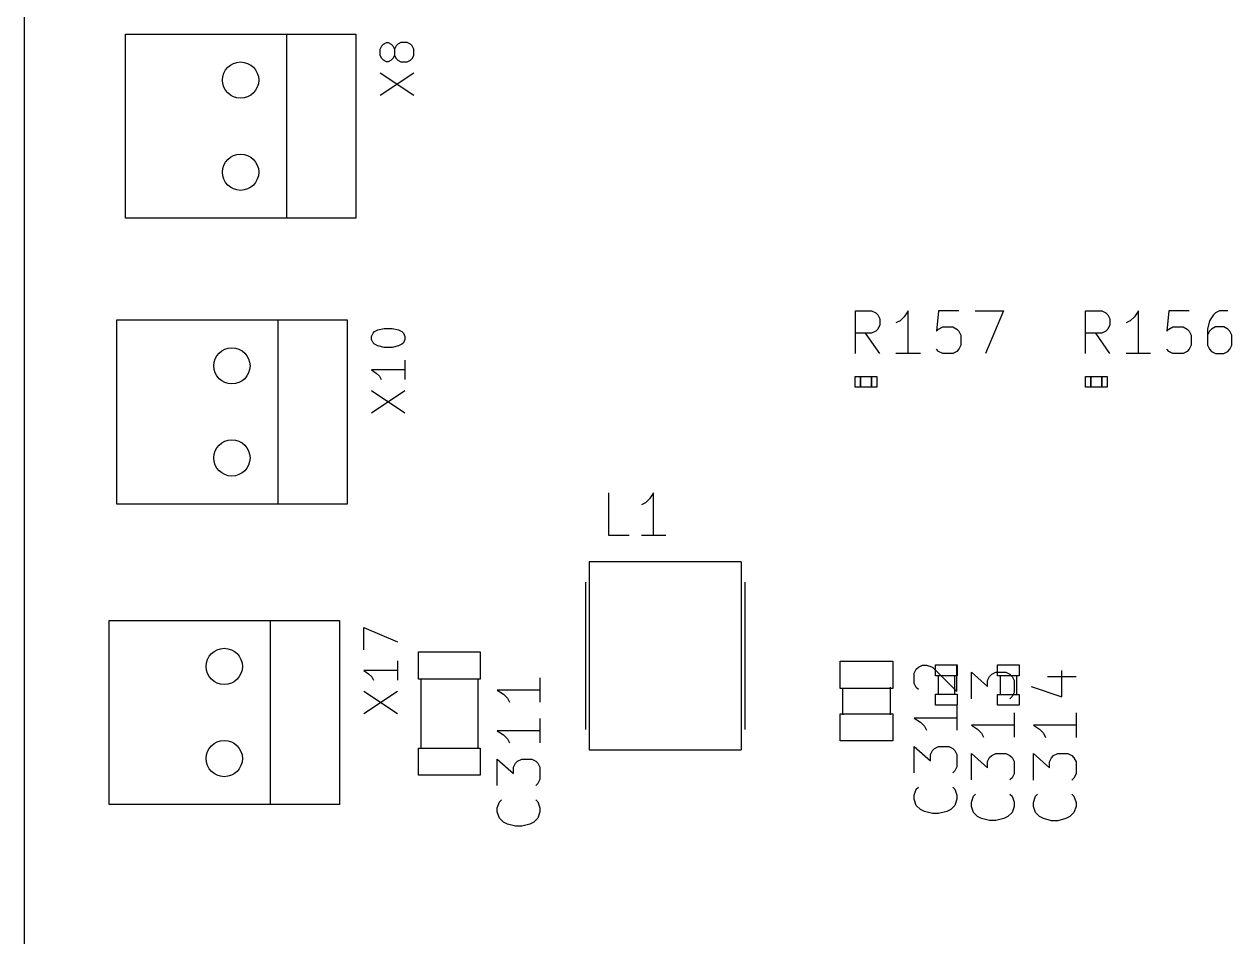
# Model space of a CAD drawing. Header units: millimetres. Extents: x -1 to 260, y -75 to 300.
# Drawn here: x 0 to 33.31, y 149.98 to 175.15 of the extents above; entities that cross this region are included whole.
import ezdxf

# ---------------------------------------------------------------- set-up
doc = ezdxf.new("R2010")
doc.units = ezdxf.units.MM
for name, color, linetype, true_color in [('Edge.Cuts', 254, 'CONTINUOUS', 0xd0d2cd), ('F.Fab', 9, 'CONTINUOUS', 0xafafaf), ('F.Silkscreen', 41, 'CONTINUOUS', 0xf2eda1)]:
    doc.layers.add(name, color=color, linetype=linetype, true_color=true_color)

msp = doc.modelspace()

# ---------------------------------------------------------------- linework, layer by layer
at = {"layer": 'Edge.Cuts', "linetype": 'CONTINUOUS'}
msp.add_line((0, 300), (0, 0), dxfattribs=at)
at = {"layer": 'Edge.Cuts'}
for centre in [(5.97, 173.61), (5.97, 171.07), (5.73, 165.73), (5.73, 163.19), (5.52, 157.44), (5.52, 154.9)]:
    msp.add_circle(centre, 0.5, dxfattribs=at)
at = {"layer": 'F.Fab', "linetype": 'CONTINUOUS'}
for p, q in [((22.92, 165.14), (22.92, 165.44)), ((22.92, 165.44), (23.07, 165.44)), ((23.07, 165.44), (23.07, 165.14)), ((23.37, 165.14), (23.37, 165.44)), ((23.37, 165.44), (23.52, 165.44)), ((23.52, 165.44), (23.52, 165.14)), ((29.27, 165.14), (29.27, 165.44)), ((29.27, 165.44), (29.42, 165.44)), ((29.42, 165.44), (29.42, 165.14)), ((29.72, 165.14), (29.72, 165.44)), ((29.72, 165.44), (29.87, 165.44)), ((29.87, 165.44), (29.87, 165.14)), ((23.07, 165.14), (22.92, 165.14)), ((23.52, 165.14), (23.37, 165.14)), ((29.42, 165.14), (29.27, 165.14)), ((29.87, 165.14), (29.72, 165.14)), ((15.582, 160.321), (15.582, 155.139)), ((19.773, 160.321), (15.582, 160.321)), ((19.773, 160.321), (19.773, 155.139)), ((15.48, 159.762), (15.48, 155.698)), ((19.874, 159.762), (19.874, 155.698)), ((10.8791, 157.0917), (10.8791, 157.8418)), ((10.8791, 157.8418), (12.5791, 157.8418)), ((12.5791, 157.8418), (12.5791, 157.0917)), ((22.5061, 156.8321), (22.5061, 157.5822)), ((22.5061, 157.5822), (23.9562, 157.5822)), ((23.9562, 157.5822), (23.9562, 156.8321)), ((25.1352, 157.184), (25.1352, 157.484)), ((25.1352, 157.484), (25.7351, 157.484)), ((25.7351, 157.484), (25.7351, 157.184)), ((26.844418, 157.181443), (26.844418, 157.481443)), ((26.844418, 157.481443), (27.444318, 157.481443)), ((27.444318, 157.481443), (27.444318, 157.181443)), ((12.5791, 157.0917), (10.8791, 157.0917)), ((10.943, 157.105), (10.943, 155.175)), ((12.517, 157.105), (12.517, 155.175)), ((25.7351, 157.184), (25.1352, 157.184)), ((25.216, 156.685), (25.216, 157.175)), ((25.664, 157.175), (25.664, 156.685)), ((27.444318, 157.181443), (26.844418, 157.181443)), ((26.925218, 156.682443), (26.925218, 157.172443)), ((27.373218, 157.172443), (27.373218, 156.682443)), ((23.9562, 156.8321), (22.5061, 156.8321)), ((22.57, 156.846), (22.57, 156.109)), ((23.89, 156.871), (23.89, 156.109)), ((25.1352, 156.3712), (25.1352, 156.6712)), ((25.1352, 156.6712), (25.7351, 156.6712)), ((25.7351, 156.6712), (25.7351, 156.3712)), ((26.844418, 156.368643), (26.844418, 156.668643)), ((26.844418, 156.668643), (27.444318, 156.668643)), ((27.444318, 156.668643), (27.444318, 156.368643)), ((25.7351, 156.3712), (25.1352, 156.3712)), ((27.444318, 156.368643), (26.844418, 156.368643)), ((22.5061, 155.3843), (22.5061, 156.1344)), ((22.5061, 156.1344), (23.9562, 156.1344)), ((23.9562, 156.1344), (23.9562, 155.3843)), ((23.9562, 155.3843), (22.5061, 155.3843)), ((10.8809, 154.4382), (10.8809, 155.1883)), ((10.8809, 155.1883), (12.5809, 155.1883)), ((12.5809, 155.1883), (12.5809, 154.4382)), ((15.582, 155.139), (19.773, 155.139)), ((12.5809, 154.4382), (10.8809, 154.4382))]:
    msp.add_line(p, q, dxfattribs=at)
at = {"layer": 'F.Fab'}
for centre in [(5.97, 173.61), (5.97, 171.07), (5.73, 165.73), (5.73, 163.19), (5.52, 157.44), (5.52, 154.9)]:
    msp.add_circle(centre, 0.5, dxfattribs=at)
at = {"layer": 'F.Silkscreen', "linetype": 'CONTINUOUS'}
for p, q in [((2.795, 174.88), (7.24, 174.88)), ((2.795, 169.8), (2.795, 174.88)), ((7.24, 174.88), (7.24, 169.8)), ((7.24, 174.88), (9.145, 174.88)), ((9.145, 174.88), (9.145, 169.8)), ((9.819271, 174.46763), (9.863298, 174.555683)), ((9.863298, 174.555683), (9.907325, 174.59971)), ((9.907325, 174.59971), (9.995378, 174.643736)), ((9.995378, 174.643736), (10.039405, 174.643736)), ((10.039405, 174.643736), (10.127458, 174.59971)), ((10.127458, 174.59971), (10.171485, 174.555683)), ((10.171485, 174.555683), (10.215511, 174.46763)), ((10.259538, 174.555683), (10.215511, 174.46763)), ((10.303565, 174.59971), (10.259538, 174.555683)), ((10.391618, 174.643736), (10.303565, 174.59971)), ((10.567725, 174.643736), (10.391618, 174.643736)), ((10.655778, 174.59971), (10.567725, 174.643736)), ((10.699805, 174.555683), (10.655778, 174.59971)), ((10.743831, 174.46763), (10.699805, 174.555683)), ((9.819271, 174.291523), (9.819271, 174.46763)), ((9.863298, 174.20347), (9.819271, 174.291523)), ((10.215511, 174.291523), (10.171485, 174.20347)), ((10.215511, 174.46763), (10.215511, 174.291523)), ((10.215511, 174.291523), (10.259538, 174.20347)), ((10.699805, 174.20347), (10.743831, 174.291523)), ((10.743831, 174.291523), (10.743831, 174.46763)), ((9.907325, 174.159443), (9.863298, 174.20347)), ((9.995378, 174.115416), (9.907325, 174.159443)), ((10.039405, 174.115416), (9.995378, 174.115416)), ((10.127458, 174.159443), (10.039405, 174.115416)), ((10.171485, 174.20347), (10.127458, 174.159443)), ((10.259538, 174.20347), (10.303565, 174.159443)), ((10.303565, 174.159443), (10.391618, 174.115416)), ((10.391618, 174.115416), (10.567725, 174.115416)), ((10.567725, 174.115416), (10.655778, 174.159443)), ((10.655778, 174.159443), (10.699805, 174.20347)), ((9.819271, 173.190857), (10.743831, 173.80723)), ((9.819271, 173.80723), (10.743831, 173.190857)), ((7.24, 169.8), (2.795, 169.8)), ((9.145, 169.8), (7.24, 169.8)), ((22.926619, 166.073844), (22.926619, 167.250372)), ((22.926619, 167.250372), (23.37482, 167.250372)), ((23.37482, 167.250372), (23.486871, 167.194347)), ((24.383273, 167.250372), (24.271223, 167.082297)), ((24.383273, 166.073844), (24.383273, 167.250372)), ((25.22365, 167.250372), (25.167625, 166.690121)), ((25.783902, 167.250372), (25.22365, 167.250372)), ((26.232103, 167.250372), (27.016455, 167.250372)), ((27.016455, 167.250372), (26.512229, 166.073844)), ((29.276619, 166.073844), (29.276619, 167.250372)), ((29.276619, 167.250372), (29.72482, 167.250372)), ((29.72482, 167.250372), (29.836871, 167.194347)), ((30.733273, 167.250372), (30.621223, 167.082297)), ((30.733273, 166.073844), (30.733273, 167.250372)), ((31.57365, 167.250372), (31.517625, 166.690121)), ((32.133902, 167.250372), (31.57365, 167.250372)), ((32.974279, 167.250372), (32.862229, 167.194347)), ((33.19838, 167.250372), (32.974279, 167.250372)), ((2.555, 167), (7, 167)), ((2.555, 161.92), (2.555, 167)), ((7, 167), (7, 161.92)), ((7, 167), (8.905, 167)), ((8.905, 167), (8.905, 161.92)), ((23.486871, 167.194347), (23.542896, 167.138322)), ((23.542896, 167.138322), (23.598921, 167.026272)), ((23.598921, 167.026272), (23.598921, 166.858196)), ((24.159172, 166.970247), (24.047122, 166.914222)), ((24.271223, 167.082297), (24.159172, 166.970247)), ((29.836871, 167.194347), (29.892896, 167.138322)), ((29.892896, 167.138322), (29.948921, 167.026272)), ((29.948921, 167.026272), (29.948921, 166.858196)), ((30.509172, 166.970247), (30.397122, 166.914222)), ((30.621223, 167.082297), (30.509172, 166.970247)), ((32.694153, 166.970247), (32.638128, 166.746146)), ((32.806204, 167.138322), (32.694153, 166.970247)), ((32.862229, 167.194347), (32.806204, 167.138322)), ((9.579271, 166.543603), (9.623298, 166.631656)), ((9.623298, 166.631656), (9.667325, 166.675683)), ((9.667325, 166.675683), (9.755378, 166.71971)), ((9.755378, 166.71971), (9.931485, 166.763736)), ((9.931485, 166.763736), (10.151618, 166.763736)), ((10.151618, 166.763736), (10.327725, 166.71971)), ((10.327725, 166.71971), (10.415778, 166.675683)), ((10.415778, 166.675683), (10.459805, 166.631656)), ((10.459805, 166.631656), (10.503831, 166.543603)), ((23.37482, 166.634096), (22.926619, 166.634096)), ((23.598921, 166.073844), (23.206745, 166.634096)), ((23.486871, 166.690121), (23.37482, 166.634096)), ((23.542896, 166.746146), (23.486871, 166.690121)), ((23.598921, 166.858196), (23.542896, 166.746146)), ((25.167625, 166.690121), (25.22365, 166.746146)), ((25.22365, 166.746146), (25.335701, 166.802171)), ((25.335701, 166.802171), (25.615826, 166.802171)), ((25.615826, 166.802171), (25.727877, 166.746146)), ((25.727877, 166.746146), (25.783902, 166.690121)), ((25.783902, 166.690121), (25.839927, 166.578071)), ((25.839927, 166.578071), (25.839927, 166.297945)), ((29.72482, 166.634096), (29.276619, 166.634096)), ((29.948921, 166.073844), (29.556745, 166.634096)), ((29.836871, 166.690121), (29.72482, 166.634096)), ((29.892896, 166.746146), (29.836871, 166.690121)), ((29.948921, 166.858196), (29.892896, 166.746146)), ((31.517625, 166.690121), (31.57365, 166.746146)), ((31.57365, 166.746146), (31.685701, 166.802171)), ((31.685701, 166.802171), (31.965826, 166.802171)), ((31.965826, 166.802171), (32.077877, 166.746146)), ((32.077877, 166.746146), (32.133902, 166.690121)), ((32.133902, 166.690121), (32.189927, 166.578071)), ((32.189927, 166.578071), (32.189927, 166.297945)), ((32.638128, 166.746146), (32.638128, 166.297945)), ((32.694153, 166.690121), (32.638128, 166.578071)), ((32.750178, 166.746146), (32.694153, 166.690121)), ((32.862229, 166.802171), (32.750178, 166.746146)), ((33.086329, 166.802171), (32.862229, 166.802171)), ((33.19838, 166.746146), (33.086329, 166.802171)), ((33.254405, 166.690121), (33.19838, 166.746146)), ((33.31043, 166.578071), (33.254405, 166.690121)), ((33.31043, 166.297945), (33.31043, 166.578071)), ((9.579271, 166.45555), (9.579271, 166.543603)), ((9.623298, 166.367496), (9.579271, 166.45555)), ((9.667325, 166.32347), (9.623298, 166.367496)), ((9.755378, 166.279443), (9.667325, 166.32347)), ((9.931485, 166.235416), (9.755378, 166.279443)), ((10.151618, 166.235416), (9.931485, 166.235416)), ((10.327725, 166.279443), (10.151618, 166.235416)), ((10.415778, 166.32347), (10.327725, 166.279443)), ((10.459805, 166.367496), (10.415778, 166.32347)), ((10.503831, 166.45555), (10.459805, 166.367496)), ((10.503831, 166.543603), (10.503831, 166.45555)), ((25.839927, 166.297945), (25.783902, 166.185895)), ((32.189927, 166.297945), (32.133902, 166.185895)), ((32.638128, 166.297945), (32.694153, 166.185895)), ((33.254405, 166.185895), (33.31043, 166.297945)), ((24.719424, 166.073844), (24.047122, 166.073844)), ((25.22365, 166.12987), (25.167625, 166.185895)), ((25.335701, 166.073844), (25.22365, 166.12987)), ((25.615826, 166.073844), (25.335701, 166.073844)), ((25.727877, 166.12987), (25.615826, 166.073844)), ((25.783902, 166.185895), (25.727877, 166.12987)), ((31.069424, 166.073844), (30.397122, 166.073844)), ((31.57365, 166.12987), (31.517625, 166.185895)), ((31.685701, 166.073844), (31.57365, 166.12987)), ((31.965826, 166.073844), (31.685701, 166.073844)), ((32.077877, 166.12987), (31.965826, 166.073844)), ((32.133902, 166.185895), (32.077877, 166.12987)), ((32.694153, 166.185895), (32.750178, 166.12987)), ((32.750178, 166.12987), (32.862229, 166.073844)), ((32.862229, 166.073844), (33.086329, 166.073844)), ((33.086329, 166.073844), (33.19838, 166.12987)), ((33.19838, 166.12987), (33.254405, 166.185895)), ((10.503831, 165.619043), (9.579271, 165.619043)), ((9.579271, 165.619043), (9.711351, 165.53099)), ((10.503831, 165.883203), (10.503831, 165.354883)), ((9.711351, 165.53099), (9.799405, 165.442937)), ((9.799405, 165.442937), (9.843431, 165.354883)), ((23.07, 165.14), (23.07, 165.44)), ((23.07, 165.44), (23.37, 165.44)), ((23.37, 165.44), (23.37, 165.14)), ((29.42, 165.14), (29.42, 165.44)), ((29.42, 165.44), (29.72, 165.44)), ((29.72, 165.44), (29.72, 165.14)), ((9.579271, 164.430324), (10.503831, 165.046697)), ((9.579271, 165.046697), (10.503831, 164.430324)), ((23.37, 165.14), (23.07, 165.14)), ((29.72, 165.14), (29.42, 165.14)), ((16.126619, 161.053844), (16.126619, 162.230372)), ((17.359172, 162.230372), (17.247122, 162.062297)), ((17.359172, 161.053844), (17.359172, 162.230372)), ((7, 161.92), (2.555, 161.92)), ((8.905, 161.92), (7, 161.92)), ((17.135071, 161.950247), (17.023021, 161.894222)), ((17.247122, 162.062297), (17.135071, 161.950247)), ((16.686871, 161.053844), (16.126619, 161.053844)), ((17.695323, 161.053844), (17.023021, 161.053844)), ((2.345, 158.71), (6.79, 158.71)), ((2.345, 153.63), (2.345, 158.71)), ((6.79, 158.71), (6.79, 153.63)), ((6.79, 158.71), (8.695, 158.71)), ((8.695, 158.71), (8.695, 153.63)), ((9.369271, 157.90139), (9.369271, 158.517763)), ((9.369271, 158.517763), (10.293831, 158.121523)), ((10.293831, 157.593203), (10.293831, 157.064883)), ((10.293831, 157.329043), (9.369271, 157.329043)), ((9.369271, 157.329043), (9.501351, 157.24099)), ((9.501351, 157.24099), (9.589405, 157.152937)), ((24.551164, 157.250304), (24.607189, 157.362355)), ((24.551164, 156.970179), (24.551164, 157.250304)), ((24.607189, 157.362355), (24.663214, 157.41838)), ((24.663214, 157.41838), (24.775264, 157.474405)), ((24.775264, 157.474405), (24.887315, 157.474405)), ((24.887315, 157.474405), (25.05539, 157.41838)), ((25.05539, 157.41838), (25.727692, 156.746078)), ((25.727692, 156.746078), (25.727692, 157.474405)), ((26.126164, 156.551078), (26.126164, 157.279405)), ((26.126164, 157.279405), (26.574365, 156.887229)), ((26.686415, 157.22338), (26.798465, 157.279405)), ((26.798465, 157.279405), (27.078591, 157.279405)), ((27.078591, 157.279405), (27.190641, 157.22338)), ((28.619734, 156.604546), (28.619734, 157.332873)), ((9.589405, 157.152937), (9.633431, 157.064883)), ((14.227692, 157.124405), (14.227692, 156.452103)), ((24.607189, 156.858128), (24.551164, 156.970179)), ((26.574365, 157.055304), (26.63039, 157.167355)), ((26.574365, 156.887229), (26.574365, 157.055304)), ((26.63039, 157.167355), (26.686415, 157.22338)), ((27.190641, 157.22338), (27.246667, 157.167355)), ((27.246667, 157.167355), (27.302692, 157.055304)), ((27.302692, 157.055304), (27.302692, 156.719153)), ((28.227558, 157.164798), (29.01191, 157.164798)), ((9.369271, 156.140324), (10.293831, 156.756697)), ((9.369271, 156.756697), (10.293831, 156.140324)), ((14.227692, 156.788254), (13.051164, 156.788254)), ((13.051164, 156.788254), (13.219239, 156.676204)), ((13.219239, 156.676204), (13.331289, 156.564153)), ((13.331289, 156.564153), (13.387315, 156.452103)), ((24.663214, 156.802103), (24.607189, 156.858128)), ((27.246667, 156.607103), (27.190641, 156.551078)), ((27.302692, 156.719153), (27.246667, 156.607103)), ((27.779357, 156.884672), (28.619734, 156.604546)), ((25.727692, 156.353902), (25.727692, 155.6816)), ((14.227692, 156.003902), (14.227692, 155.3316)), ((25.727692, 156.017751), (24.551164, 156.017751)), ((24.551164, 156.017751), (24.719239, 155.905701)), ((24.719239, 155.905701), (24.831289, 155.79365)), ((27.302692, 156.158902), (27.302692, 155.4866)), ((29.01191, 156.156345), (29.01191, 155.484043)), ((14.227692, 155.667751), (13.051164, 155.667751)), ((13.051164, 155.667751), (13.219239, 155.555701)), ((24.831289, 155.79365), (24.887315, 155.6816)), ((27.302692, 155.822751), (26.126164, 155.822751)), ((26.126164, 155.822751), (26.294239, 155.710701)), ((26.294239, 155.710701), (26.406289, 155.59865)), ((26.406289, 155.59865), (26.462315, 155.4866)), ((29.01191, 155.820194), (27.835382, 155.820194)), ((27.835382, 155.820194), (28.003457, 155.708144)), ((28.003457, 155.708144), (28.115507, 155.596093)), ((28.115507, 155.596093), (28.171533, 155.484043)), ((13.219239, 155.555701), (13.331289, 155.44365)), ((13.331289, 155.44365), (13.387315, 155.3316)), ((24.551164, 154.505072), (24.551164, 155.233399)), ((24.551164, 155.233399), (24.999365, 154.841223)), ((25.111415, 155.177374), (25.223465, 155.233399)), ((25.223465, 155.233399), (25.503591, 155.233399)), ((25.503591, 155.233399), (25.615641, 155.177374)), ((24.999365, 155.009298), (25.05539, 155.121349)), ((24.999365, 154.841223), (24.999365, 155.009298)), ((25.05539, 155.121349), (25.111415, 155.177374)), ((25.615641, 155.177374), (25.671667, 155.121349)), ((25.671667, 155.121349), (25.727692, 155.009298)), ((25.727692, 155.009298), (25.727692, 154.673147)), ((26.126164, 154.310072), (26.126164, 155.038399)), ((26.126164, 155.038399), (26.574365, 154.646223)), ((26.574365, 154.814298), (26.63039, 154.926349)), ((26.63039, 154.926349), (26.686415, 154.982374)), ((26.686415, 154.982374), (26.798465, 155.038399)), ((26.798465, 155.038399), (27.078591, 155.038399)), ((27.078591, 155.038399), (27.190641, 154.982374)), ((27.190641, 154.982374), (27.246667, 154.926349)), ((27.246667, 154.926349), (27.302692, 154.814298)), ((27.835382, 154.307515), (27.835382, 155.035842)), ((27.835382, 155.035842), (28.283583, 154.643666)), ((28.283583, 154.811741), (28.339608, 154.923792)), ((28.339608, 154.923792), (28.395633, 154.979817)), ((28.395633, 154.979817), (28.507683, 155.035842)), ((28.507683, 155.035842), (28.787809, 155.035842)), ((28.787809, 155.035842), (28.899859, 154.979817)), ((28.899859, 154.979817), (28.955885, 154.923792)), ((28.955885, 154.923792), (29.01191, 154.811741)), ((13.051164, 154.155072), (13.051164, 154.883399)), ((13.051164, 154.883399), (13.499365, 154.491223)), ((13.499365, 154.659298), (13.55539, 154.771349)), ((13.499365, 154.491223), (13.499365, 154.659298)), ((13.55539, 154.771349), (13.611415, 154.827374)), ((13.611415, 154.827374), (13.723465, 154.883399)), ((13.723465, 154.883399), (14.003591, 154.883399)), ((14.003591, 154.883399), (14.115641, 154.827374)), ((14.115641, 154.827374), (14.171667, 154.771349)), ((14.171667, 154.771349), (14.227692, 154.659298)), ((14.227692, 154.659298), (14.227692, 154.323147)), ((25.671667, 154.561097), (25.615641, 154.505072)), ((25.727692, 154.673147), (25.671667, 154.561097)), ((26.574365, 154.646223), (26.574365, 154.814298)), ((27.302692, 154.814298), (27.302692, 154.478147)), ((28.283583, 154.643666), (28.283583, 154.811741)), ((29.01191, 154.811741), (29.01191, 154.47559)), ((14.227692, 154.323147), (14.171667, 154.211097)), ((27.246667, 154.366097), (27.190641, 154.310072)), ((27.302692, 154.478147), (27.246667, 154.366097)), ((28.955885, 154.36354), (28.899859, 154.307515)), ((29.01191, 154.47559), (28.955885, 154.36354)), ((14.171667, 154.211097), (14.115641, 154.155072)), ((24.551164, 153.888795), (24.607189, 154.056871)), ((24.607189, 154.056871), (24.663214, 154.112896)), ((25.615641, 154.112896), (25.671667, 154.056871)), ((25.671667, 154.056871), (25.727692, 153.888795)), ((26.182189, 153.861871), (26.238214, 153.917896)), ((27.190641, 153.917896), (27.246667, 153.861871)), ((27.891407, 153.859314), (27.947432, 153.915339)), ((28.899859, 153.915339), (28.955885, 153.859314)), ((6.79, 153.63), (2.345, 153.63)), ((8.695, 153.63), (6.79, 153.63)), ((13.051164, 153.538795), (13.107189, 153.706871)), ((13.107189, 153.706871), (13.163214, 153.762896)), ((14.115641, 153.762896), (14.171667, 153.706871)), ((14.171667, 153.706871), (14.227692, 153.538795)), ((24.551164, 153.776745), (24.551164, 153.888795)), ((24.607189, 153.60867), (24.551164, 153.776745)), ((24.719239, 153.496619), (24.607189, 153.60867)), ((25.671667, 153.60867), (25.559616, 153.496619)), ((25.727692, 153.776745), (25.671667, 153.60867)), ((25.727692, 153.888795), (25.727692, 153.776745)), ((26.126164, 153.693795), (26.182189, 153.861871)), ((26.126164, 153.581745), (26.126164, 153.693795)), ((26.182189, 153.41367), (26.126164, 153.581745)), ((27.246667, 153.861871), (27.302692, 153.693795)), ((27.302692, 153.581745), (27.246667, 153.41367)), ((27.302692, 153.693795), (27.302692, 153.581745)), ((27.835382, 153.691238), (27.891407, 153.859314)), ((27.835382, 153.579188), (27.835382, 153.691238)), ((27.891407, 153.411113), (27.835382, 153.579188)), ((28.955885, 153.859314), (29.01191, 153.691238)), ((29.01191, 153.579188), (28.955885, 153.411113)), ((29.01191, 153.691238), (29.01191, 153.579188)), ((13.051164, 153.426745), (13.051164, 153.538795)), ((13.107189, 153.25867), (13.051164, 153.426745)), ((13.219239, 153.146619), (13.107189, 153.25867)), ((14.171667, 153.25867), (14.059616, 153.146619)), ((14.227692, 153.426745), (14.171667, 153.25867)), ((14.227692, 153.538795), (14.227692, 153.426745)), ((24.831289, 153.440594), (24.719239, 153.496619)), ((25.05539, 153.384569), (24.831289, 153.440594)), ((25.223465, 153.384569), (25.05539, 153.384569)), ((25.447566, 153.440594), (25.223465, 153.384569)), ((25.559616, 153.496619), (25.447566, 153.440594)), ((26.294239, 153.301619), (26.182189, 153.41367)), ((26.406289, 153.245594), (26.294239, 153.301619)), ((26.63039, 153.189569), (26.406289, 153.245594)), ((27.022566, 153.245594), (26.798465, 153.189569)), ((27.134616, 153.301619), (27.022566, 153.245594)), ((27.246667, 153.41367), (27.134616, 153.301619)), ((28.003457, 153.299062), (27.891407, 153.411113)), ((28.115507, 153.243037), (28.003457, 153.299062)), ((28.339608, 153.187012), (28.115507, 153.243037)), ((28.731784, 153.243037), (28.507683, 153.187012)), ((28.843834, 153.299062), (28.731784, 153.243037)), ((28.955885, 153.411113), (28.843834, 153.299062)), ((13.331289, 153.090594), (13.219239, 153.146619)), ((13.55539, 153.034569), (13.331289, 153.090594)), ((13.723465, 153.034569), (13.55539, 153.034569)), ((13.947566, 153.090594), (13.723465, 153.034569)), ((14.059616, 153.146619), (13.947566, 153.090594)), ((26.798465, 153.189569), (26.63039, 153.189569)), ((28.507683, 153.187012), (28.339608, 153.187012))]:
    msp.add_line(p, q, dxfattribs=at)
at = {"layer": 'F.Silkscreen'}
for centre in [(5.97, 173.61), (5.97, 171.07), (5.73, 165.73), (5.73, 163.19), (5.52, 157.44), (5.52, 154.9)]:
    msp.add_circle(centre, 0.5, dxfattribs=at)

doc.saveas('drawing.dxf')
